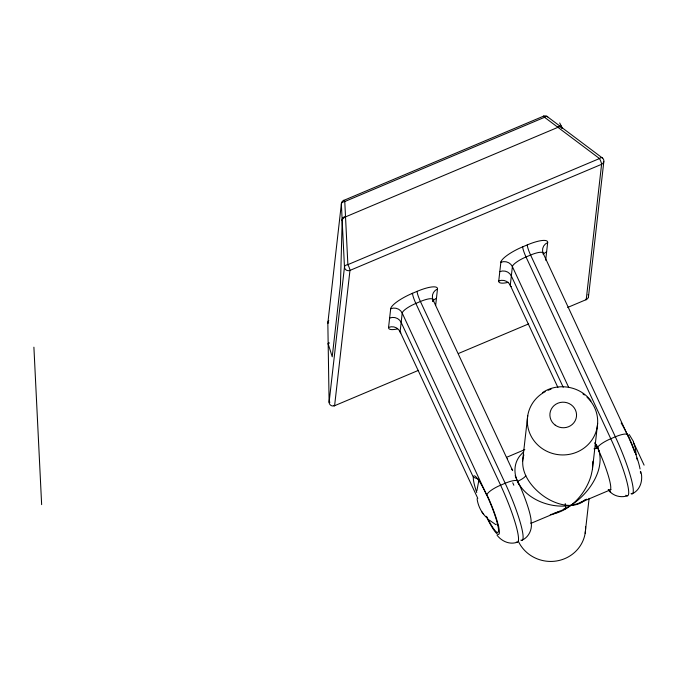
<?xml version="1.0" encoding="UTF-8"?>
<svg xmlns="http://www.w3.org/2000/svg" width="678" height="678" viewBox="0 0 678 678"><rect width="100%" height="100%" fill="white"/><g stroke="black" fill="none" stroke-linecap="round" stroke-linejoin="round"><path stroke-width="1.02" d="M523.857 454.904C518.738 471.405 531.332 487.584 544.222 496.533A55.274 26.857 56.9 0 0 547.078 498.364C558.036 505.034 574.588 509.466 585.207 499.856M390.723 308.439L388.528 327.754A23.128 5.712 -25 0 0 397.325 328.949M435.623 305.617L437.522 288.709A23.128 5.712 -25 0 0 418.156 290.913L411.512 293.71M500.898 261.988L498.703 281.302A23.128 5.712 -25 0 0 508.356 282.302M545.68 260.208L547.697 242.258A23.128 5.712 -25 0 0 528.332 244.47L521.687 247.258A23.128 5.712 -25 0 0 500.932 261.971M550.273 514.56C568.325 511.653 582.783 497.067 589.377 480.533A53.35 37.993 80 0 0 591.191 475.134L592.419 469.464L597.632 423.377M432.988 301.227L433.115 300.057A8.738 8.373 6.5 0 1 437.505 289.023M486.906 495.457L402.215 313.083A8.738 8.373 6.5 0 0 390.672 308.77M543.222 254.191L543.29 253.606A8.738 8.373 6.5 0 1 547.68 242.571M522.577 461.108L527.747 415.606M588.47 296.854L603.835 161.542M585.156 533.281L589.123 498.305M627.981 435.979L543.29 253.606A14.433 3.568 -25 0 0 530.594 255.047L526.018 256.979A14.433 3.568 -25 0 0 512.39 266.632L510.271 285.302L557.901 387.46M476.888 490.736L478.939 479.999M592.419 469.464L592.911 461.286M523.145 452.268L519.958 455.735A54.316 35.697 52.2 0 0 517.975 458.684C514.67 464.328 514.127 471.354 516.068 477.558A21.12 13.882 52.2 0 0 517.517 481.321C521.687 490.109 529.569 496.677 538.256 500.762A55.274 36.324 52.2 0 0 541.637 502.22C553.841 506.975 568.003 507.712 580.232 502.627L611.09 489.541M586.546 499.169L580.232 502.627M631.964 493.855C640.413 490.313 643.176 480.143 640.956 471.88M521.789 540.307C528.094 537.646 531.849 530.747 531.391 524.043M542.442 392.664C557.604 382.239 580.207 385.968 591.004 400.969M329.11 342.839L328.169 343.848L332.228 356.789L340.475 284.167L342.178 220.469A4.093 3.297 4.7 0 1 345.458 216.604M530.747 523.416L559.765 511.246C574.351 505.059 586.945 493.957 594.445 479.956A53.35 44.723 88.1 0 0 596.987 474.473C601.047 464.54 601.869 452.006 594.953 443.098M506.585 457.328L524.814 449.599M418.47 370.349L334.601 405.715A3.898 3.737 6.5 0 1 329.101 402.359L327.838 323.084L341.365 203.942A3.898 3.737 6.5 0 1 343.661 200.442L543.451 116.209A3.898 3.737 6.5 0 1 547.731 116.938L602.666 158.194A3.898 3.737 6.5 0 1 601.589 164.313L586.216 299.625L567.689 307.439M345.526 216.884L557.926 127.337A4.254 2.526 -29.1 0 1 562.206 127.684M458.455 353.492L528.679 323.889M559.765 511.246L553.96 513.331M627.387 495.779C620.709 498.076 612.827 495.889 608.641 490.143M517.212 542.231C509.687 544.959 501.593 541.281 497.008 535.137M328.677 322.864L327.838 323.084A3.898 3.737 6.5 0 1 328.779 320.541M329.949 402.147L329.101 402.334L344.466 267.047L341.365 203.942A3.898 2.373 -2.8 0 1 344.771 201.536L544.553 117.302A3.898 1.966 -53.1 0 1 547.731 116.938M478.168 479.049L473.354 477.253L401.156 322.423A8.738 8.373 6.5 0 0 389.604 318.101M495.906 524.713L489.304 520.102M486.058 517.085C481.194 512.161 477.973 505.644 477.083 498.788M608.2 489.626L610.666 492.474M629.252 434.556L633.405 441.471M481.778 511.704L483.668 514.365M594.953 442.709L595.623 443.997A20.967 17.577 88.1 0 1 597.657 447.531A21.764 18.247 88.1 0 1 599.005 451.141A35.214 5.102 67.1 0 1 608.844 489.906M559.697 122.955L562.418 128.345M515.17 475.651L517.526 481.321A21.052 13.831 52.2 0 0 519.382 484.745A35.214 5.102 67.1 0 1 530.908 522.874M644.1 465.142L633.328 442.048L635.379 448.099L636.134 454.684M568.723 387.443L512.39 266.632A8.738 8.373 6.5 0 0 500.839 262.318M563.206 387.223L511.331 275.971A8.738 8.373 6.5 0 0 499.779 271.658M477.795 498.372L400.096 331.754L402.215 313.083A14.433 3.568 -25 0 1 415.843 303.43L420.419 301.498A14.433 3.568 -25 0 1 433.115 300.057L512.644 470.608A35.205 5.102 67.1 0 0 511.619 468.769M598.505 450.031L599.005 451.141M519.178 484.304L519.382 484.753M476.744 492.559L476.329 491.313A30.637 4.441 67.1 0 1 473.363 477.261A30.281 4.39 67.1 0 1 473.837 475.99A30.671 4.441 67.1 0 1 488.067 497.991A30.671 4.441 67.1 0 1 498.491 530.874A30.671 4.441 67.1 0 1 486.762 516.738M561.215 125.955L561.647 128.015M33.9 347.187L41.646 504.635M328.067 343.882A4.254 0.585 -21.7 0 1 329.042 343.11M543.451 116.209A3.898 0.568 67.1 0 1 544.553 117.302L599.496 158.55A3.898 0.568 67.1 0 1 601.589 164.313L349.967 270.403A3.898 3.737 6.5 0 1 344.466 267.047A3.898 2.373 -2.8 0 1 347.873 264.64L599.496 158.55A3.898 1.966 -53.1 0 1 602.666 158.194M343.661 200.442A3.898 0.568 67.1 0 1 344.771 201.536L347.873 264.64A3.898 0.568 67.1 0 1 349.967 270.403L334.601 405.715A3.898 0.568 67.1 0 1 333.966 405.385M342.076 220.494A4.254 2.526 -29.1 0 1 345.526 216.909M557.816 127.015A4.093 2.831 -66.1 0 1 561.782 127.989M565.223 503.559A35.205 5.102 67.1 0 1 563.715 509M640.049 468.964A32.807 4.754 67.1 0 0 628.048 435.369A14.433 3.568 -25 0 0 615.353 436.81L610.776 438.742A14.433 3.568 -25 0 0 597.411 447.641M640.396 471.346A32.807 4.754 67.1 0 1 640.456 473.159M621.158 423.013A30.654 4.441 67.1 0 1 634.744 452.294M636.718 458.04A30.654 4.441 67.1 0 1 637.278 459.828M625.76 495.228A47.248 6.848 67.1 0 0 610.776 438.742L526.018 256.979A8.738 1.263 67.1 0 1 522.721 246.817M631.04 493.703A47.248 6.848 67.1 0 0 615.353 436.81L530.594 255.047A8.738 1.263 67.1 0 1 527.298 244.885M486.168 516.28A32.807 4.754 67.1 0 0 499.389 532.51A32.807 4.754 67.1 0 0 486.974 494.847A14.433 3.568 -25 0 1 500.601 485.194L505.178 483.261A14.433 3.568 -25 0 1 517.772 481.21M520.865 540.146A47.248 6.848 67.1 0 0 505.178 483.261L420.419 301.498A8.738 1.263 67.1 0 1 417.123 291.337M516.289 542.078A47.248 6.848 67.1 0 0 500.601 485.194L415.843 303.43A8.738 1.263 67.1 0 1 412.546 293.269M585.58 299.303A3.898 0.568 67.1 0 0 586.216 299.625A3.898 3.737 6.5 0 0 588.089 294.515M511.526 286.574A14.433 3.568 -25 0 1 510.271 285.302A8.738 8.373 6.5 0 0 498.72 280.989M400.851 332.881A14.433 3.568 -25 0 1 400.096 331.754A8.738 8.373 6.5 0 0 388.545 327.44M512.754 482.795A34.798 3.67 67.5 0 1 513.831 485.228M543.358 254.309A8.738 8.373 6.5 0 1 546.621 251.902M432.674 301.447A8.738 8.373 6.5 0 1 436.446 298.354M390.757 308.422A23.128 5.712 -25 0 1 411.512 293.718M597.657 447.539A8.738 2.161 -25 0 1 594.03 448.802M595.335 445.132A32.934 8.67 68.8 0 1 596.971 448.522M525.772 475.473A8.738 2.161 -25 0 1 517.526 481.321M507.585 459.175A33.171 0.805 65.5 0 1 507.466 458.769M517.721 481.872A33.078 4.17 66.9 0 1 519.026 484.753M597.462 447.217A33.544 5.322 67.3 0 1 598.615 449.709M498.694 526.145A26.654 3.865 67.1 0 1 497.686 525.103M585.555 526.492A35.205 33.73 6.5 0 1 558.553 560.596A35.205 33.73 6.5 0 1 518.306 541.222M587.038 397.232A35.205 33.73 6.5 0 1 585.258 447.141A35.205 33.73 6.5 0 1 533.611 440.2A35.205 33.73 6.5 0 1 545.256 391.621M548.078 390.282A35.205 33.73 6.5 0 1 551.028 389.189M582.961 393.926A35.205 33.73 6.5 0 1 584.385 394.977M498.016 525.492A26.298 3.814 67.1 0 1 496.923 524.136M555.231 425.14A13.348 12.789 6.5 0 0 576.461 416.606A13.348 12.789 6.5 0 0 557.96 403.164A13.348 12.789 6.5 0 0 555.231 425.14"/></g></svg>
